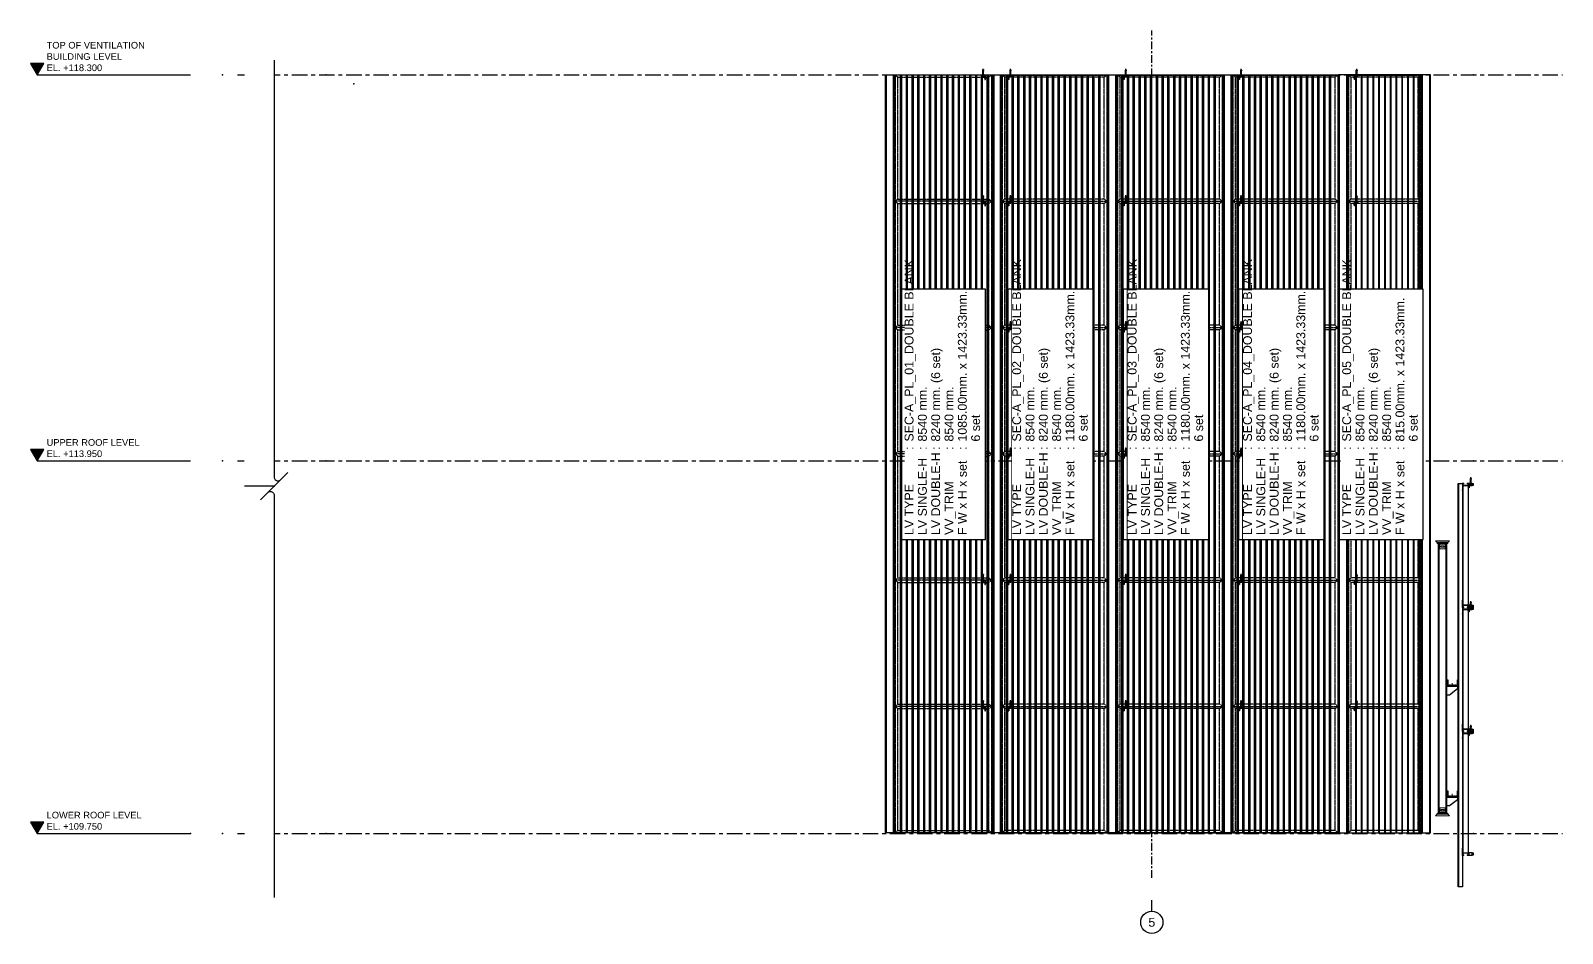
# Model space of a CAD drawing. Header units: millimetres. Extents: x -187664 to 435448, y -313239 to 299894.
# Drawn here: x 417157 to 434412, y 176381 to 186556 of the extents above; entities that cross this region are included whole.
import ezdxf
from ezdxf.enums import TextEntityAlignment as Align

# ---------------------------------------------------------------- set-up
doc = ezdxf.new("R2010")
doc.units = ezdxf.units.MM
for name, pattern in [('CENTER', [2, 1.25, -0.25, 0.25, -0.25]), ('TA_GL_000.70000', [1.925, 0.7, -0.175, 0.175, -0.175, 0.7]), ('TA_HL_001.00000', [6.5, 3.55, -2.95]), ('XKITLINE00', [0])]:
    doc.linetypes.add(name, pattern=pattern)
for name, color, linetype, plot in [('000 - 0_SYM_DWG_BREAKER_DEF_SUB', 250, 'Continuous', False), ('000 - STRUCTURE_STEEL_FRAMING_DEF_SUB', 250, 'Continuous', False), ('010 - ASPG_ACCESSORIES_DEF_SUB', 250, 'Continuous', False)]:
    doc.layers.add(name, color=color, linetype=linetype, plot=plot)
for name, color, linetype in [('000 - 0_SYM_DWG_BREAKER_MAIN_COLOR_1', 1, 'Continuous'), ('000 - 0_SYM_DWG_BREAKER_WIPEOUT_', 250, 'Continuous'), ('000 - 0_SYM_DWG_GRID-BUBBLE_MAIN_COLOR_6', 6, 'Continuous'), ('000 - 0_SYM_DWG_GRIDLINE_MAIN_COLOR_251', 251, 'Continuous'), ('000 - 0_SYM_DWG_LEVEL_MAIN_COLOR_2', 2, 'Continuous'), ('000 - 0_SYM_DWG_LEVEL_TEXT', 3, 'Continuous'), ('000 - 0_SYM_DWG_SLOPE-SYM_TEXT_COLOR_3', 3, 'Continuous'), ('000 - ESTIMATE_ASPG_WIPEOUT_', 250, 'Continuous'), ('000 - GRID', 251, 'CENTER'), ('000 - STRUCTURE_STEEL_ACCESORIES_MAIN_COLOR_1', 2, 'Continuous'), ('000 - STRUCTURE_STEEL_ACCESORIES_MAIN_COLOR_2', 1, 'Continuous'), ('000 - STRUCTURE_STEEL_ACCESORIES_WIPEOUT_', 250, 'Continuous'), ('000 - STRUCTURE_STEEL_FASTERN_MAIN_COLOR_2', 1, 'Continuous'), ('000 - STRUCTURE_STEEL_FRAMING_CUT_COLOR_4', 4, 'Continuous'), ('000 - STRUCTURE_STEEL_FRAMING_HATCH_', 251, 'Continuous'), ('000 - STRUCTURE_STEEL_FRAMING_MAIN_COLOR_1', 3, 'Continuous'), ('000 - STRUCTURE_STEEL_FRAMING_MAIN_COLOR_2', 2, 'Continuous'), ('000 - STRUCTURE_STEEL_FRAMING_SUB_COLOR_2', 1, 'Continuous'), ('000 - STRUCTURE_STEEL_FRAMING_WIPEOUT_', 250, 'Continuous'), ('010 - ASPG_ACCESSORIES_HATCH_', 251, 'Continuous'), ('010 - ASPG_ACCESSORIES_MAIN_COLOR_1', 1, 'Continuous'), ('010 - ASPG_ACCESSORIES_SUB_COLOR_2', 2, 'Continuous'), ('010 - ASPG_ACCESSORIES_SUB_COLOR_3', 3, 'Continuous'), ('010 - ASPG_ACCESSORIES_SYMBOL_', 251, 'Continuous'), ('010 - ASPG_EXTR_MAIN_COLOR_2', 2, 'Continuous'), ('010 - ASPG_EXTR_WIPEOUT_', 250, 'Continuous'), ('010 - ASPG_FASTERN_HIDDEN_', 251, 'Continuous'), ('010 - ASPG_FASTERN_MAIN_COLOR_1', 1, 'Continuous'), ('010 - ASPG_FASTERN_SUB_COLOR_1', 2, 'Continuous'), ('010 - ASPG_FASTERN_SUB_COLOR_2', 2, 'Continuous'), ('010 - ASPG_FASTERN_SYMBOL_', 251, 'Continuous'), ('010 - ASPG_FRAMING_CUT_COLOR_4', 4, 'Continuous'), ('010 - ASPG_FRAMING_HATCH_', 251, 'Continuous'), ('010 - ASPG_FRAMING_MAIN_COLOR_1', 1, 'Continuous'), ('010 - ASPG_FRAMING_SUB_COLOR_1', 1, 'Continuous'), ('010 - ASPG_FRAMING_SUB_COLOR_2', 2, 'Continuous')]:
    doc.layers.add(name, color=color, linetype=linetype)
doc.layers.add('000 - ESTIMATE_ASPG_MAIN_COLOR_6', color=6, linetype='Continuous', true_color=0xff00ff)
doc.layers.add('000 - ESTIMATE_ASPG_TEXT_COLOR_1', color=1, linetype='Continuous', true_color=0xff0000)
doc.layers.add('Part', color=2, linetype='Continuous', lineweight=0)
doc.layers.add('SCREW', color=8, linetype='Continuous', lineweight=5)
doc.styles.add('_Arial', font='arial.ttf')
doc.styles.add('ARIAL', font='arial.ttf')
doc.styles.add('Arial_1', font='arial.ttf', dxfattribs={"height": 250})
doc.styles.add('TA', font='', dxfattribs={"height": 4.5})
doc.styles.get('TA').set_extended_font_data('Cordia New')
pattern_1 = [(45, (2715.48714, 3084.9077), (-0.265165043, 0.265165043), []), (45, (2715.6639, 3084.9077), (-0.265165043, 0.265165043), [])]

# ---------------------------------------------------------------- blocks, each defined once
blk = doc.blocks.new('*U4660')
at = {"layer": '000 - 0_SYM_DWG_LEVEL_MAIN_COLOR_2'}
blk.add_hatch(color=256, dxfattribs=at).paths.add_polyline_path([(-80.41, 5.18), (-83.4, 0), (-86.39, 5.18)])
blk.add_point((0, 0))
at = {"layer": '000 - 0_SYM_DWG_GRIDLINE_MAIN_COLOR_251'}
blk.add_lwpolyline([(-83.4, 0), (-23.4, 0), (-18.9, 0), (-14.4, 0)], dxfattribs=at)
at = {"layer": '000 - 0_SYM_DWG_LEVEL_MAIN_COLOR_2', "lineweight": 25}
for p, q in [((-80.41, 5.18), (-86.39, 5.18)), ((-86.39, 5.18), (-83.4, 0)), ((-83.4, 0), (-80.41, 5.18))]:
    blk.add_line(p, q, dxfattribs=at)
at = {"layer": '000 - 0_SYM_DWG_LEVEL_TEXT', "style": 'Arial_1'}
for tag, p in [('LV_NAME_1', (-79.18, 11.92)), ('LV_NAME_2', (-79.19, 6.83)), ('LV_NAME_3', (-79.2, 1.74))]:
    blk.add_attdef(tag, p, '', height=3, dxfattribs=at)
blk = doc.blocks.new('*U5358')
at = {"layer": '000 - 0_SYM_DWG_GRID-BUBBLE_MAIN_COLOR_6'}
blk.add_line((35, 0), (30, 0), dxfattribs=at)
blk.add_circle((40, 0), 5, dxfattribs=at)
at = {"layer": '000 - 0_SYM_DWG_GRIDLINE_MAIN_COLOR_251', "color": 0, "linetype": 'ByBlock', "ltscale": 5}
blk.add_line((20, 0), (-362, 0), dxfattribs=at)
at = {"layer": '000 - 0_SYM_DWG_GRIDLINE_MAIN_COLOR_251', "color": 3}
blk.add_point((-342, 0), dxfattribs=at)
at = {"layer": '000 - 0_SYM_DWG_GRIDLINE_MAIN_COLOR_251', "color": 0}
blk.add_point((0, 0), dxfattribs=at)
at = {"style": 'TA', "flags": 1}
blk.add_attdef('LOCATION', (6, -6), '', height=4.5, rotation=270, dxfattribs=at)
at = {"layer": '000 - 0_SYM_DWG_SLOPE-SYM_TEXT_COLOR_3', "style": 'ARIAL'}
blk.add_attdef('GRID-HEAD', text='', height=4, rotation=90, dxfattribs=at).set_placement((40, 0), align=Align.MIDDLE_CENTER)
blk = doc.blocks.new('*U5356')
at = {"layer": '000 - 0_SYM_DWG_GRIDLINE_MAIN_COLOR_251', "color": 0, "linetype": 'ByBlock', "ltscale": 5}
blk.add_line((20, 0), (-278.5, 0), dxfattribs=at)
at = {"layer": '000 - 0_SYM_DWG_GRIDLINE_MAIN_COLOR_251', "color": 3}
blk.add_point((-258.5, 0), dxfattribs=at)
at = {"layer": '000 - 0_SYM_DWG_GRIDLINE_MAIN_COLOR_251', "color": 0}
blk.add_point((0, 0), dxfattribs=at)
at = {"style": 'TA', "flags": 1}
blk.add_attdef('LOCATION', (6, -6), '', height=4.5, rotation=270, dxfattribs=at)
blk = doc.blocks.new('W-1-PP19-ST-ENT1-1_20260611-201927_SEC_B2_DIMS')
at = {"color": 6, "xscale": 25, "yscale": 25, "zscale": 25}
for p, values in [((12330, 118300), {'LV_NAME_1': 'TOP OF VENTILATION', 'LV_NAME_2': 'BUILDING LEVEL', 'LV_NAME_3': 'EL. +118.300'}), ((12330, 113950), {'LV_NAME_2': 'UPPER ROOF LEVEL', 'LV_NAME_3': 'EL. +113.950'}), ((12330, 109750), {'LV_NAME_2': 'LOWER ROOF LEVEL', 'LV_NAME_3': 'EL. +109.750'})]:
    blk.add_blockref('*U4660', p, dxfattribs=at).add_auto_attribs(values)
at = {"layer": '000 - GRID', "linetype": 'TA_GL_000.70000', "xscale": 25, "yscale": 25, "zscale": 25, "rotation": 270}
blk.add_blockref('*U5358', (22800, 109750), dxfattribs=at).add_auto_attribs({'GRID-HEAD': '5'})
at = {"layer": '000 - GRID', "linetype": 'TA_GL_000.70000', "xscale": 50.00000000000004, "yscale": 50.00000000000004, "zscale": 50.00000000000004, "rotation": 180}
for p in [(13500, 118300), (13500, 113950), (13500, 109750)]:
    blk.add_blockref('*U5356', p, dxfattribs=at)
blk = doc.blocks.new('*U5340')
blk.add_wipeout([(50, 0), (1250, 0), (1250, 8540), (50, 8540)]).dxf.layer = '010 - ASPG_EXTR_WIPEOUT_'
at = {"layer": '010 - ASPG_EXTR_MAIN_COLOR_2'}
for points in [[(141, 0), (152, 0), (152, 8540), (141, 8540)], [(206, 0), (217, 0), (217, 8540), (206, 8540)], [(271, 0), (282, 0), (282, 8540), (271, 8540)], [(336, 0), (347, 0), (347, 8540), (336, 8540)], [(401, 0), (412, 0), (412, 8540), (401, 8540)], [(466, 0), (477, 0), (477, 8540), (466, 8540)], [(531, 0), (542, 0), (542, 8540), (531, 8540)], [(596, 0), (607, 0), (607, 8540), (596, 8540)], [(661, 0), (672, 0), (672, 8540), (661, 8540)], [(726, 0), (737, 0), (737, 8540), (726, 8540)], [(791, 0), (802, 0), (802, 8540), (791, 8540)], [(856, 0), (867, 0), (867, 8540), (856, 8540)], [(921, 0), (932, 0), (932, 8540), (921, 8540)], [(986, 0), (997, 0), (997, 8540), (986, 8540)], [(1051, 0), (1062, 0), (1062, 8540), (1051, 8540)], [(1116, 0), (1127, 0), (1127, 8540), (1116, 8540)]]:
    blk.add_lwpolyline(points, close=True, dxfattribs=at)
at = {"layer": '010 - ASPG_FRAMING_SUB_COLOR_2'}
blk.add_lwpolyline([(50, 0), (1250, 0), (1250, 8540), (50, 8540)], close=True, dxfattribs=at)
for points in [[(-50, 0), (50, 0), (50, 8540), (-50, 8540)], [(1250, 0), (1350, 0), (1350, 8540), (1250, 8540)]]:
    blk.add_wipeout(points).dxf.layer = '010 - ASPG_EXTR_WIPEOUT_'
at = {"layer": '010 - ASPG_EXTR_MAIN_COLOR_2'}
blk.add_lwpolyline([(1181, 0), (1192, 0), (1192, 8540), (1181, 8540)], close=True, dxfattribs=at)
at = {"layer": '010 - ASPG_FRAMING_MAIN_COLOR_1'}
for points in [[(-50, 0), (-40, 0), (-40, 8540), (-50, 8540)], [(40, 0), (50, 0), (50, 8540), (40, 8540)], [(1250, 0), (1260, 0), (1260, 8540), (1250, 8540)], [(1340, 0), (1350, 0), (1350, 8540), (1340, 8540)]]:
    blk.add_lwpolyline(points, close=True, dxfattribs=at)
at = {"layer": '010 - ASPG_FRAMING_SUB_COLOR_2'}
for points in [[(-50, 0), (50, 0), (50, 8540), (-50, 8540)], [(1250, 0), (1350, 0), (1350, 8540), (1250, 8540)]]:
    blk.add_lwpolyline(points, close=True, dxfattribs=at)
blk = doc.blocks.new('*U5338')
blk.add_wipeout([(50, 0), (1155, 0), (1155, 8540), (50, 8540)]).dxf.layer = '010 - ASPG_EXTR_WIPEOUT_'
at = {"layer": '010 - ASPG_EXTR_MAIN_COLOR_2'}
for points in [[(163, 0), (173, 0), (173, 8540), (163, 8540)], [(228, 0), (238, 0), (238, 8540), (228, 8540)], [(293, 0), (303, 0), (303, 8540), (293, 8540)], [(358, 0), (368, 0), (368, 8540), (358, 8540)], [(423, 0), (433, 0), (433, 8540), (423, 8540)], [(488, 0), (498, 0), (498, 8540), (488, 8540)], [(553, 0), (563, 0), (563, 8540), (553, 8540)], [(618, 0), (628, 0), (628, 8540), (618, 8540)], [(683, 0), (693, 0), (693, 8540), (683, 8540)], [(748, 0), (758, 0), (758, 8540), (748, 8540)], [(813, 0), (823, 0), (823, 8540), (813, 8540)], [(878, 0), (888, 0), (888, 8540), (878, 8540)], [(943, 0), (953, 0), (953, 8540), (943, 8540)], [(1008, 0), (1018, 0), (1018, 8540), (1008, 8540)]]:
    blk.add_lwpolyline(points, close=True, dxfattribs=at)
at = {"layer": '010 - ASPG_FRAMING_SUB_COLOR_2'}
blk.add_lwpolyline([(50, 0), (1155, 0), (1155, 8540), (50, 8540)], close=True, dxfattribs=at)
for points in [[(-50, 0), (50, 0), (50, 8540), (-50, 8540)], [(1155, 0), (1255, 0), (1255, 8540), (1155, 8540)]]:
    blk.add_wipeout(points).dxf.layer = '010 - ASPG_EXTR_WIPEOUT_'
at = {"layer": '010 - ASPG_EXTR_MAIN_COLOR_2'}
for points in [[(33, 0), (43, 0), (43, 8540), (33, 8540)], [(98, 0), (108, 0), (108, 8540), (98, 8540)], [(1073, 0), (1083, 0), (1083, 8540), (1073, 8540)]]:
    blk.add_lwpolyline(points, close=True, dxfattribs=at)
at = {"layer": '010 - ASPG_FRAMING_MAIN_COLOR_1'}
for points in [[(-50, 0), (-40, 0), (-40, 8540), (-50, 8540)], [(40, 0), (50, 0), (50, 8540), (40, 8540)], [(1155, 0), (1165, 0), (1165, 8540), (1155, 8540)], [(1245, 0), (1255, 0), (1255, 8540), (1245, 8540)]]:
    blk.add_lwpolyline(points, close=True, dxfattribs=at)
at = {"layer": '010 - ASPG_FRAMING_SUB_COLOR_2'}
for points in [[(-50, 0), (50, 0), (50, 8540), (-50, 8540)], [(1155, 0), (1255, 0), (1255, 8540), (1155, 8540)]]:
    blk.add_lwpolyline(points, close=True, dxfattribs=at)
blk = doc.blocks.new('*U5357')
blk.add_wipeout([(50, 0), (1250, 0), (1250, 8540), (50, 8540)]).dxf.layer = '010 - ASPG_EXTR_WIPEOUT_'
at = {"layer": '010 - ASPG_EXTR_MAIN_COLOR_2'}
for points in [[(141, 0), (152, 0), (152, 8540), (141, 8540)], [(206, 0), (217, 0), (217, 8540), (206, 8540)], [(271, 0), (282, 0), (282, 8540), (271, 8540)], [(336, 0), (347, 0), (347, 8540), (336, 8540)], [(401, 0), (412, 0), (412, 8540), (401, 8540)], [(466, 0), (477, 0), (477, 8540), (466, 8540)], [(531, 0), (542, 0), (542, 8540), (531, 8540)], [(596, 0), (607, 0), (607, 8540), (596, 8540)], [(661, 0), (672, 0), (672, 8540), (661, 8540)], [(726, 0), (737, 0), (737, 8540), (726, 8540)], [(791, 0), (802, 0), (802, 8540), (791, 8540)], [(856, 0), (867, 0), (867, 8540), (856, 8540)], [(921, 0), (932, 0), (932, 8540), (921, 8540)], [(986, 0), (997, 0), (997, 8540), (986, 8540)], [(1051, 0), (1062, 0), (1062, 8540), (1051, 8540)], [(1116, 0), (1127, 0), (1127, 8540), (1116, 8540)]]:
    blk.add_lwpolyline(points, close=True, dxfattribs=at)
at = {"layer": '010 - ASPG_FRAMING_SUB_COLOR_2'}
blk.add_lwpolyline([(50, 0), (1250, 0), (1250, 8540), (50, 8540)], close=True, dxfattribs=at)
for points in [[(-50, 0), (50, 0), (50, 8540), (-50, 8540)], [(1250, 0), (1350, 0), (1350, 8540), (1250, 8540)]]:
    blk.add_wipeout(points).dxf.layer = '010 - ASPG_EXTR_WIPEOUT_'
at = {"layer": '010 - ASPG_EXTR_MAIN_COLOR_2'}
blk.add_lwpolyline([(1181, 0), (1192, 0), (1192, 8540), (1181, 8540)], close=True, dxfattribs=at)
at = {"layer": '010 - ASPG_FRAMING_MAIN_COLOR_1'}
for points in [[(-50, 0), (-40, 0), (-40, 8540), (-50, 8540)], [(40, 0), (50, 0), (50, 8540), (40, 8540)], [(1250, 0), (1260, 0), (1260, 8540), (1250, 8540)], [(1340, 0), (1350, 0), (1350, 8540), (1340, 8540)]]:
    blk.add_lwpolyline(points, close=True, dxfattribs=at)
at = {"layer": '010 - ASPG_FRAMING_SUB_COLOR_2'}
for points in [[(-50, 0), (50, 0), (50, 8540), (-50, 8540)], [(1250, 0), (1350, 0), (1350, 8540), (1250, 8540)]]:
    blk.add_lwpolyline(points, close=True, dxfattribs=at)
blk = doc.blocks.new('*U5339')
blk.add_wipeout([(50, 0), (885, 0), (885, 8540), (50, 8540)]).dxf.layer = '010 - ASPG_EXTR_WIPEOUT_'
at = {"layer": '010 - ASPG_EXTR_MAIN_COLOR_2'}
for points in [[(141, 0), (152, 0), (152, 8540), (141, 8540)], [(206, 0), (217, 0), (217, 8540), (206, 8540)], [(271, 0), (282, 0), (282, 8540), (271, 8540)], [(336, 0), (347, 0), (347, 8540), (336, 8540)], [(401, 0), (412, 0), (412, 8540), (401, 8540)], [(466, 0), (477, 0), (477, 8540), (466, 8540)], [(531, 0), (542, 0), (542, 8540), (531, 8540)], [(596, 0), (607, 0), (607, 8540), (596, 8540)], [(661, 0), (672, 0), (672, 8540), (661, 8540)], [(726, 0), (737, 0), (737, 8540), (726, 8540)]]:
    blk.add_lwpolyline(points, close=True, dxfattribs=at)
at = {"layer": '010 - ASPG_FRAMING_SUB_COLOR_2'}
blk.add_lwpolyline([(50, 0), (885, 0), (885, 8540), (50, 8540)], close=True, dxfattribs=at)
for points in [[(-50, 0), (50, 0), (50, 8540), (-50, 8540)], [(885, 0), (985, 0), (985, 8540), (885, 8540)]]:
    blk.add_wipeout(points).dxf.layer = '010 - ASPG_EXTR_WIPEOUT_'
at = {"layer": '010 - ASPG_EXTR_MAIN_COLOR_2'}
for points in [[(791, 0), (802, 0), (802, 8540), (791, 8540)], [(856, 0), (867, 0), (867, 8540), (856, 8540)]]:
    blk.add_lwpolyline(points, close=True, dxfattribs=at)
at = {"layer": '010 - ASPG_FRAMING_MAIN_COLOR_1'}
for points in [[(-50, 0), (-40, 0), (-40, 8540), (-50, 8540)], [(40, 0), (50, 0), (50, 8540), (40, 8540)], [(885, 0), (895, 0), (895, 8540), (885, 8540)], [(975, 0), (985, 0), (985, 8540), (975, 8540)]]:
    blk.add_lwpolyline(points, close=True, dxfattribs=at)
at = {"layer": '010 - ASPG_FRAMING_SUB_COLOR_2'}
for points in [[(-50, 0), (50, 0), (50, 8540), (-50, 8540)], [(885, 0), (985, 0), (985, 8540), (885, 8540)]]:
    blk.add_lwpolyline(points, close=True, dxfattribs=at)
blk = doc.blocks.new('*U5770')
at = {"layer": '010 - ASPG_ACCESSORIES_SUB_COLOR_2'}
for p, q in [((-2, -2), (-2, 0)), ((2, -1), (2, 0)), ((-3, -2), (3, -1)), ((-3, -2), (-2, -2)), ((-3, -2), (-2, -2)), ((-3, -4), (-2, -3)), ((-3, -4), (3, -3)), ((-3, -4), (-2, -4)), ((-3, -6), (-2, -5)), ((-3, -6), (-2, -6)), ((-3, -6), (3, -5)), ((-3, -6), (-2, -5)), ((-3, -6), (-2, -6)), ((-3, -6), (3, -5)), ((-3, -7), (-2, -8)), ((-3, -7), (-2, -7)), ((-3, -7), (3, -7)), ((-3, -9), (-2, -9)), ((-3, -9), (-2, -9)), ((-3, -9), (-2, -9)), ((-3, -11), (-2, -11)), ((-3, -11), (-2, -11)), ((-3, -11), (-2, -11)), ((-2, -2), (2, -1)), ((-2, -3), (-2, -2)), ((-2, -2), (2, -2)), ((-2, -3), (2, -3)), ((-2, -5), (-2, -4)), ((-2, -4), (2, -4)), ((-2, -5), (2, -5)), ((-2, -6), (2, -5)), ((-2, -5), (2, -5)), ((-2, -6), (2, -5)), ((-2, -7), (-2, -6)), ((-2, -7), (-2, -6)), ((-2, -7), (2, -6)), ((-2, -8), (2, -7)), ((-2, -9), (-2, -8)), ((-2, -9), (-1, -9)), ((-2, -9), (-2, -9)), ((-2, -11), (-2, -9)), ((-2, -11), (-2, -11)), ((-2, -11), (-2, -11)), ((-2, -12), (-2, -11)), ((-2, -12), (-2, -16)), ((0, -17), (-2, -16)), ((0, -8), (2, -8)), ((0, -17), (2, -16)), ((1, -9), (2, -9)), ((1, -9), (3, -9)), ((1, -11), (3, -10)), ((1, -10), (2, -10)), ((1, -11), (2, -11)), ((3, -1), (2, -1)), ((3, -1), (2, -2)), ((2, -3), (2, -2)), ((3, -3), (2, -3)), ((3, -3), (2, -4)), ((2, -5), (2, -4)), ((3, -5), (2, -5)), ((2, -6), (2, -5)), ((3, -5), (2, -5)), ((2, -6), (2, -5)), ((3, -5), (2, -5)), ((3, -5), (2, -5)), ((3, -7), (2, -6)), ((3, -7), (2, -7)), ((2, -8), (2, -7)), ((3, -9), (2, -8)), ((3, -9), (2, -9)), ((2, -10), (2, -9)), ((3, -10), (2, -10)), ((3, -10), (2, -11)), ((2, -11), (2, -16))]:
    blk.add_line(p, q, dxfattribs=at)
blk.add_lwpolyline([(0, -17), (1, -11), (1, -9, 0.417657), (0, -8, 0.070993), (-2, -9), (-2, -12)], format="xyb", dxfattribs=at)
at = {"layer": '010 - ASPG_ACCESSORIES_SYMBOL_', "linetype": 'CENTER'}
blk.add_line((0, 6), (0, -18), dxfattribs=at)
at = {"layer": '010 - ASPG_FASTERN_MAIN_COLOR_1'}
for p, q in [((-6, 1), (-6, 0)), ((6, 0), (-6, 0)), ((5, 1), (-5, 1)), ((-5, 1), (-4, 1)), ((-4, 5), (-4, 1)), ((4, 1), (-4, 1)), ((3, 5), (-3, 5)), ((-3, 1), (-2, 1)), ((-2, 5), (-2, 1)), ((2, 5), (2, 1)), ((2, 1), (2, 1)), ((4, 5), (4, 1)), ((5, 1), (4, 1)), ((6, 1), (6, 0))]:
    blk.add_line(p, q, dxfattribs=at)
for centre, radius, start, end in [((-5, 1), 0.3, 90, 180), ((-3, 4), 1.56, 48.0171, 131.9829), ((0, 0), 5.63, 68.2799, 111.7201), ((3, 4), 1.56, 48.0171, 131.9829), ((5, 1), 0.3, 0, 90)]:
    blk.add_arc(centre, radius, start, end, dxfattribs=at)
blk = doc.blocks.new('000_ASPG_TYP_FILES_EXPANSION_BOLT_1')
at = {"layer": '010 - ASPG_FASTERN_HIDDEN_', "linetype": 'CENTER'}
blk.add_line((-15, 0), (75, 0), dxfattribs=at)
at = {"layer": '010 - ASPG_FASTERN_MAIN_COLOR_1'}
for p, q in [((-8, 7), (-7, 8)), ((-8, 7), (-8, -7)), ((-7, 8), (-2, 8)), ((-7, 4), (-2, 4)), ((-2, 7), (-2, 8)), ((-2, 7), (-2, -7)), ((-7, -8), (-8, -7)), ((-7, -4), (-2, -4)), ((-7, -8), (-2, -8)), ((-2, -8), (-2, -7))]:
    blk.add_line(p, q, dxfattribs=at)
blk.add_lwpolyline([(-2, -8), (0, -8), (0, 8), (-2, 8)], close=True, dxfattribs=at)
for centre, radius, start, end in [((-5, 6), 3.33, 143.8846, 216.1154), ((4, 0), 12.4, 161.4826, 198.5174), ((-5, 6), 3.33, 323.8846, 36.1154), ((-14, 0), 12.4, 341.4826, 18.5174), ((-5, -6), 3.33, 143.8846, 216.1154), ((-5, -6), 3.33, 323.8846, 36.1154)]:
    blk.add_arc(centre, radius, start, end, dxfattribs=at)
at = {"layer": '010 - ASPG_FASTERN_SUB_COLOR_2'}
for p, q in [((-13, 2), (-12, 3)), ((-13, -2), (-13, 2)), ((-11, 4), (-12, -4)), ((-11, 4), (-12, 3)), ((-12, 3), (-12, -3)), ((-12, 3), (-12, 3)), ((-10, 3), (-11, 4)), ((-10, 3), (-11, -3)), ((-10, 4), (-10, -4)), ((-9, 3), (-10, 4)), ((-10, 4), (-10, 3)), ((-8, 4), (-9, -4)), ((-8, 4), (-9, 3)), ((-9, 3), (-9, -3)), ((1, 4), (0, -4)), ((1, 4), (0, 3)), ((2, 4), (1, -4)), ((2, 4), (1, 3)), ((1, 3), (1, 4)), ((1, 3), (1, -3)), ((3, 3), (2, 4)), ((3, 3), (2, -3)), ((3, 4), (3, -4)), ((3, 4), (3, 3)), ((4, 3), (3, 4)), ((5, 4), (4, -4)), ((5, 4), (4, 3)), ((4, 3), (4, -3)), ((6, 4), (5, 3)), ((5, 3), (5, 4)), ((5, 3), (5, -3)), ((6, 4), (6, -4)), ((7, 3), (6, 4)), ((7, 3), (6, -3)), ((8, 4), (7, -4)), ((8, 4), (7, 3)), ((9, 4), (8, -4)), ((9, 4), (8, 3)), ((8, 3), (8, 4)), ((8, 3), (8, -3)), ((10, 3), (9, 4)), ((10, 3), (9, -3)), ((11, 3), (10, 4)), ((10, 4), (10, -4)), ((10, 4), (10, 3)), ((11, 3), (10, -3)), ((12, 4), (11, -4)), ((12, 4), (11, 3)), ((13, 4), (12, -4)), ((13, 4), (12, 3)), ((12, 3), (12, 4)), ((12, 3), (12, -3)), ((13, 4), (48, 4)), ((48, 3), (48, 4)), ((51, 3), (48, 3)), ((51, 4), (60, 5)), ((51, 2), (51, 4)), ((51, 2), (52, 2)), ((51, -4), (51, 1)), ((51, 1), (51, 1)), ((52, 1), (52, 0)), ((52, 0), (52, -1)), ((55, -1), (56, 1)), ((55, 0), (55, 1)), ((56, 2), (58, 2)), ((57, 1), (57, 1)), ((58, 1), (58, 0)), ((58, 0), (58, -1)), ((60, 5), (60, -1)), ((68, 4), (60, 3)), ((68, -4), (68, 4)), ((-13, -2), (-12, -3)), ((-11, -3), (-12, -4)), ((-12, -4), (-12, -3)), ((-10, -4), (-11, -3)), ((-9, -3), (-10, -4)), ((-8, -3), (-9, -4)), ((-9, -4), (-9, -3)), ((1, -3), (0, -4)), ((2, -3), (1, -4)), ((1, -4), (1, -3)), ((3, -4), (2, -3)), ((4, -3), (3, -4)), ((5, -3), (4, -4)), ((4, -4), (4, -3)), ((6, -4), (5, -3)), ((7, -4), (6, -3)), ((6, -3), (6, -4)), ((8, -3), (7, -4)), ((9, -3), (8, -4)), ((8, -4), (8, -3)), ((10, -4), (9, -3)), ((11, -4), (10, -3)), ((10, -3), (10, -4)), ((12, -3), (11, -4)), ((12, -4), (12, -3)), ((13, -4), (48, -4)), ((48, -4), (48, -3)), ((48, -3), (51, -3)), ((60, -5), (51, -4)), ((53, -2), (54, -2)), ((54, -1), (54, -1)), ((59, -1), (60, -1)), ((59, -2), (60, -2)), ((60, -2), (60, -5)), ((60, -3), (68, -4))]:
    blk.add_line(p, q, dxfattribs=at)
for centre, start, end in [((51, 0), 0, 121.9394), ((52, 1), 0, 90), ((56, 1), 90, 161.5651), ((57, 0), 90, 159.1163), ((57, 0), 3.0186, 90), ((58, 1), 0, 90), ((54, 0), 180, 270), ((53, -1), 180, 270), ((54, 0), 270, 341.5651), ((54, -1), 270, 339.1163), ((59, 0), 180, 267.8255), ((59, -1), 183.0186, 270)]:
    blk.add_arc(centre, 1, start, end, dxfattribs=at)
blk = doc.blocks.new('*U5788')
blk.add_wipeout([(-50, 5), (-5, 5), (-5, 50), (0, 50), (0, 0), (-50, 0)]).dxf.layer = '000 - STRUCTURE_STEEL_ACCESORIES_WIPEOUT_'
at = {"layer": '010 - ASPG_ACCESSORIES_HATCH_'}
h = blk.add_hatch(dxfattribs=at)
h.set_pattern_fill('ANSI32', color=256, scale=0.03)
h.set_pattern_definition([(45, (-2702421.3236, -137477.4248), (-2.0205576272, 2.0205576272), []), (45, (-2702419.9766, -137477.4248), (-2.0205576272, 2.0205576272), [])])
h.paths.add_polyline_path([(-50, 5), (-5, 5), (-5, 50), (0, 50), (0, 0), (-50, 0)])
at = {"layer": '000 - STRUCTURE_STEEL_ACCESORIES_MAIN_COLOR_2'}
blk.add_lwpolyline([(-50, 5), (-5, 5), (-5, 50), (0, 50), (0, 0), (-50, 0)], close=True, dxfattribs=at)
for name, p, rotation in [('000_ASPG_TYP_FILES_EXPANSION_BOLT_1', (-25, 5), 270), ('*U5770', (-5, 28), 90.00000000000001)]:
    blk.add_blockref(name, p, dxfattribs=dict(rotation=rotation))
blk = doc.blocks.new('*U5951')
at = {"layer": '010 - ASPG_FRAMING_SUB_COLOR_1', "linetype": 'ByBlock'}
for points in [[(0, 0), (0, 1085), (25, 1055), (25, 30), (0, 0)], [(1423, 1085), (0, 1085), (25, 1055), (1398, 1055)], [(1423, 0), (1423, 1085), (1398, 1055), (1398, 30), (1423, 0)], [(25, 30), (1398, 30), (1423, 0), (0, 0), (25, 30)]]:
    blk.add_lwpolyline(points, close=True, dxfattribs=at)
at = {"color": 6, "xscale": -1, "rotation": 90}
blk.add_blockref('*U5788', (1423, 69), dxfattribs=at)
blk = doc.blocks.new('*U5952')
at = {"layer": '010 - ASPG_FRAMING_SUB_COLOR_1', "linetype": 'ByBlock'}
for points in [[(0, 0), (0, 1180), (25, 1150), (25, 30), (0, 0)], [(1423, 1180), (0, 1180), (25, 1150), (1398, 1150)], [(1423, 0), (1423, 1180), (1398, 1150), (1398, 30), (1423, 0)], [(25, 30), (1398, 30), (1423, 0), (0, 0), (25, 30)]]:
    blk.add_lwpolyline(points, close=True, dxfattribs=at)
at = {"color": 6, "xscale": -1, "rotation": 90}
blk.add_blockref('*U5788', (1423, 69), dxfattribs=at)
blk = doc.blocks.new('*U5953')
at = {"layer": '010 - ASPG_FRAMING_SUB_COLOR_1', "linetype": 'ByBlock'}
for points in [[(0, 0), (0, 815), (25, 785), (25, 30), (0, 0)], [(1423, 815), (0, 815), (25, 785), (1398, 785)], [(1423, 0), (1423, 815), (1398, 785), (1398, 30), (1423, 0)], [(25, 30), (1398, 30), (1423, 0), (0, 0), (25, 30)]]:
    blk.add_lwpolyline(points, close=True, dxfattribs=at)
at = {"color": 6, "xscale": -1, "rotation": 90}
blk.add_blockref('*U5788', (1423, 69), dxfattribs=at)
blk = doc.blocks.new('*A5360')
at = {"layer": 'Part', "linetype": 'XKITLINE00', "lineweight": 0}
for p, q in [((560.731873, 232.946249), (560.571873, 232.946249)), ((560.571873, 232.946249), (560.571873, 231.646249)), ((560.571873, 231.646249), (563.071873, 231.646249)), ((560.731873, 231.766249), (560.731873, 232.946249)), ((562.911873, 231.766249), (560.731873, 231.766249)), ((563.071873, 232.946249), (562.911873, 232.946249)), ((562.911873, 232.946249), (562.911873, 231.766249)), ((563.071873, 231.646249), (563.071873, 232.946249))]:
    blk.add_line(p, q, dxfattribs=at)
blk = doc.blocks.new('*A5361')
at = {"layer": 'Part', "linetype": 'XKITLINE00', "lineweight": 0}
for p, q in [((560.671873, 231.526249), (560.671873, 231.646249)), ((563.071873, 231.526249), (560.671873, 231.526249)), ((563.071873, 231.646249), (563.071873, 231.526249))]:
    blk.add_line(p, q, dxfattribs=at)
blk = doc.blocks.new('*U5362')
blk.add_wipeout([(-120, 100), (-120, 106), (-125, 106), (-125, 171), (-117, 171), (-117, 112), (-8, 112), (-8, 171), (0, 171), (0, 106), (0, 100), (0, 0), (-30, 0), (-120, 70)])
at = {"layer": '000 - STRUCTURE_STEEL_FRAMING_HATCH_'}
h = blk.add_hatch(dxfattribs=at)
h.set_pattern_fill('ANSI32', color=256, scale=0.5)
h.paths.add_polyline_path([(-125, 171), (-125, 106), (0, 106), (0, 171), (-8, 171), (-8, 112), (-117, 112), (-117, 171)])
h = blk.add_hatch(dxfattribs=at)
h.set_pattern_fill('ANSI32', color=256, style=0)
h.set_pattern_definition(pattern_1)
h.paths.add_polyline_path([(-38, 106), (-38, 100), (-82, 100), (-82, 106)], flags=17)
h = blk.add_hatch(dxfattribs=at)
h.set_pattern_fill('ANSI32', color=256, style=0)
h.set_pattern_definition(pattern_1)
h.paths.add_polyline_path([(-53, 112), (-53, 106), (-67, 106), (-67, 112)], flags=17)
at = {"layer": '000 - STRUCTURE_STEEL_FRAMING_CUT_COLOR_4'}
blk.add_lwpolyline([(-125, 171), (-125, 106), (0, 106), (0, 171), (-8, 171), (-8, 112), (-117, 112), (-117, 171), (-125, 171)], dxfattribs=at)
at = {"layer": '000 - STRUCTURE_STEEL_FRAMING_DEF_SUB', "linetype": 'XKITLINE00', "lineweight": 0}
blk.add_line((-60, 92), (-60, 135), dxfattribs=at)
blk.add_line((-60, 92), (-60, 135), dxfattribs=at)
at = {"layer": '000 - STRUCTURE_STEEL_FRAMING_HATCH_', "linetype": 'XKITLINE00', "lineweight": 0}
for p, q in [((-82, 100), (-82, 106)), ((-82, 100), (-82, 106)), ((-67, 106), (-67, 112)), ((-67, 106), (-67, 112)), ((-53, 106), (-53, 112)), ((-53, 106), (-53, 112)), ((-38, 100), (-38, 106)), ((-38, 100), (-38, 106))]:
    blk.add_line(p, q, dxfattribs=at)
at = {"layer": '000 - STRUCTURE_STEEL_FRAMING_MAIN_COLOR_2'}
blk.add_lwpolyline([(-120, 106), (0, 106), (0, 100), (-120, 100)], close=True, dxfattribs=at)
blk.add_lwpolyline([(-120, 100), (-120, 70), (-30, 0), (0, 0), (0, 100), (-120, 100)], dxfattribs=at)
at = {"lineweight": 0, "xscale": 50, "yscale": 50, "zscale": 50}
blk.add_blockref('*A5360', (-28154, -11476), dxfattribs=at)
at = {"layer": '000 - STRUCTURE_STEEL_FRAMING_MAIN_COLOR_2', "xscale": 50, "yscale": 50, "zscale": 50}
blk.add_blockref('*A5361', (-28154, -11476), dxfattribs=at)
blk = doc.blocks.new('*U5365')
blk.add_wipeout([(60, 20), (60, 30), (-60, 30), (-60, 20), (-80, 0), (80, 0)])
for points in [[(-225, -800), (-175, -800), (-175, 3747), (-225, 3747)], [(60, 3080), (60, 3070), (-60, 3070), (-60, 3080), (-80, 3100), (80, 3100)]]:
    blk.add_wipeout(points).dxf.layer = '000 - STRUCTURE_STEEL_FRAMING_WIPEOUT_'
blk.add_wipeout([(60, 3080), (60, 3070), (-60, 3070), (-60, 3080), (-80, 3100), (80, 3100)])
at = {"layer": '000 - STRUCTURE_STEEL_FASTERN_MAIN_COLOR_2', "lineweight": 0}
blk.add_lwpolyline([(60, 3080), (60, 3070), (-60, 3070), (-60, 3080), (-80, 3100), (80, 3100)], close=True, dxfattribs=at)
blk.add_wipeout([(-50, 40), (50, 40), (50, 3060), (-50, 3060)])
at = {"layer": '000 - STRUCTURE_STEEL_ACCESORIES_MAIN_COLOR_1', "lineweight": 0}
for p, q in [((-30, 3010), (-30, 3070)), ((30, 3065), (-30, 3065)), ((30, 3010), (-30, 3010)), ((30, 3070), (30, 3010)), ((30, 90), (-30, 90)), ((-30, 90), (-30, 30)), ((30, 35), (-30, 35)), ((30, 30), (30, 90))]:
    blk.add_line(p, q, dxfattribs=at)
for points in [[(-15, 3029), (-12, 3028), (13, 3028), (15, 3029), (17, 3030), (19, 3032), (20, 3035), (19, 3038), (17, 3040), (15, 3041), (13, 3042), (-12, 3042), (-15, 3041), (-17, 3040), (-19, 3038), (-19, 3035), (-19, 3032), (-17, 3030), (-15, 3029)], [(-15, 71), (-12, 72), (13, 72), (15, 71), (17, 70), (19, 68), (20, 65), (19, 62), (17, 60), (15, 59), (13, 58), (-12, 58), (-15, 59), (-17, 60), (-19, 62), (-19, 65), (-19, 68), (-17, 70), (-15, 71)]]:
    blk.add_lwpolyline(points, close=True, dxfattribs=at)
at = {"layer": '000 - STRUCTURE_STEEL_FASTERN_MAIN_COLOR_2'}
for p, q in [((-60, 3080), (60, 3080)), ((-60, 20), (60, 20))]:
    blk.add_line(p, q, dxfattribs=at)
at = {"layer": '000 - STRUCTURE_STEEL_FRAMING_MAIN_COLOR_1'}
for points in [[(-50, 3060), (-42, 3060), (-42, 40), (-50, 40)], [(42, 3060), (50, 3060), (50, 40), (42, 40)]]:
    blk.add_lwpolyline(points, close=True, dxfattribs=at)
at = {"layer": '000 - STRUCTURE_STEEL_FRAMING_SUB_COLOR_2'}
blk.add_lwpolyline([(-42, 3060), (42, 3060), (42, 40), (-42, 40)], close=True, dxfattribs=at)
for p in [(-50, 1361), (-50, 111)]:
    blk.add_blockref('*U5362', p)
at = {"layer": '000 - STRUCTURE_STEEL_FRAMING_MAIN_COLOR_1'}
for points in [[(-225, -800), (-180, -800), (-180, 3747), (-225, 3747)], [(-180, -800), (-175, -800), (-175, 3747), (-180, 3747)]]:
    blk.add_lwpolyline(points, close=True, dxfattribs=at)
blk.add_blockref('*U5362', (-50, 111))
blk.add_blockref('*U5362', (-50, 111))
at = {"layer": '000 - STRUCTURE_STEEL_FASTERN_MAIN_COLOR_2', "lineweight": 0}
blk.add_lwpolyline([(60, 20), (60, 30), (-60, 30), (-60, 20), (-80, 0), (80, 0)], close=True, dxfattribs=at)
blk = doc.blocks.new('*U5371')
blk.add_wipeout([(13.35, -192), (0, -192), (0, -3.75), (-0.11, -3.43), (-0.29, -3.15), (-0.51, -2.9), (-0.78, -2.69), (-1.09, -2.54), (-1.41, -2.45), (-1.75, -2.42), (-2.08, -2.46), (-2.4, -2.56), (-2.7, -2.71), (0, 0), (2.69, 2.69), (2.39, 2.54), (2.07, 2.45), (1.73, 2.42), (1.4, 2.46), (1.08, 2.55), (0.78, 2.7), (0.52, 2.9), (0.29, 3.15), (0.12, 3.44), (0, 3.75), (0, 185.4), (13.35, 185.4), (13.36, 3.75), (13.47, 3.44), (13.65, 3.15), (13.87, 2.9), (14.13, 2.7), (14.43, 2.55), (14.75, 2.46), (15.08, 2.42), (15.42, 2.45), (15.74, 2.54), (16.04, 2.69), (13.35, 0), (10.65, -2.71), (10.95, -2.56), (11.27, -2.46), (11.6, -2.42), (11.94, -2.45), (12.27, -2.54), (12.57, -2.69), (12.84, -2.9), (13.06, -3.15), (13.24, -3.43), (13.36, -3.75)]).dxf.layer = '000 - 0_SYM_DWG_BREAKER_WIPEOUT_'
at = {"layer": '000 - 0_SYM_DWG_BREAKER_DEF_SUB'}
blk.add_line((0, 0), (13.35, 0), dxfattribs=at)
at = {"layer": '000 - 0_SYM_DWG_BREAKER_MAIN_COLOR_1', "color": 0, "linetype": 'ByBlock', "lineweight": -2}
blk.add_line((-6.18, -6.2), (6.18, 6.2), dxfattribs=at)
blk.add_lwpolyline([(0, -192), (0, -3.75), (-0.11, -3.43), (-0.29, -3.15), (-0.51, -2.9), (-0.78, -2.69), (-1.09, -2.54), (-1.41, -2.45), (-1.75, -2.42), (-2.08, -2.46), (-2.4, -2.56), (-2.7, -2.71), (0, 0), (2.69, 2.69), (2.39, 2.54), (2.07, 2.45), (1.73, 2.42), (1.4, 2.46), (1.08, 2.55), (0.78, 2.7), (0.52, 2.9), (0.29, 3.15), (0.12, 3.44), (0, 3.75), (0, 185.4)], dxfattribs=at)
at = {"layer": '000 - 0_SYM_DWG_BREAKER_MAIN_COLOR_1', "color": 1, "linetype": 'ByBlock', "lineweight": -2}
blk.add_point((0, 0), dxfattribs=at)
blk = doc.blocks.new('000_ASPG_TYP_FILES_20260218-010703_FRAME_EXTR_HONLIZONTAL')
at = {"layer": '010 - ASPG_FRAMING_HATCH_'}
h = blk.add_hatch(dxfattribs=at)
h.set_pattern_fill('ANSI32', color=256, scale=0.1)
edge = h.paths.add_edge_path()
edge.add_line((75, 2), (25, 2))
edge.add_line((25, 2), (25, 67))
edge.add_arc((25, 67), 0.3, 0, 90)
edge.add_line((25, 67), (0, 67))
edge.add_arc((0, 67), 0.3, 90, 180)
edge.add_line((0, 67), (0, 58))
edge.add_arc((0, 58), 0.3, 180, 270)
edge.add_line((0, 57), (2, 57))
edge.add_arc((2, 58), 0.3, 270, 360)
edge.add_line((2, 58), (2, 65))
edge.add_arc((2, 65), 0.3, 90, 180, ccw=False)
edge.add_line((2, 65), (23, 65))
edge.add_arc((23, 65), 0.3, 0, 90, ccw=False)
edge.add_line((23, 65), (23, 49))
edge.add_line((23, 49), (24, 48))
edge.add_line((24, 48), (23, 48))
edge.add_line((23, 48), (23, 22))
edge.add_line((23, 22), (24, 22))
edge.add_line((24, 22), (23, 21))
edge.add_line((23, 21), (23, 2))
edge.add_arc((23, 2), 0.3, -90, 0, ccw=False)
edge.add_line((23, 2), (2, 2))
edge.add_arc((2, 2), 0.3, 180, 270, ccw=False)
edge.add_line((2, 2), (2, 10))
edge.add_arc((2, 10), 0.3, 0, 90)
edge.add_line((2, 10), (0, 10))
edge.add_arc((0, 10), 0.3, 90, 180)
edge.add_line((0, 10), (0, 0))
edge.add_arc((0, 0), 0.3, 180, 270)
edge.add_line((0, 0), (75, 0))
at = {"layer": '010 - ASPG_ACCESSORIES_DEF_SUB'}
for p in [(0, 67), (0, 57), (0, 10), (0, 10), (0, 0), (25, 67), (25, 67), (75, 2), (75, 0)]:
    blk.add_point(p, dxfattribs=at)
at = {"layer": '010 - ASPG_FRAMING_CUT_COLOR_4'}
blk.add_line((75, 0), (75, 2), dxfattribs=at)
blk.add_lwpolyline([(75, 2), (25, 2), (25, 67, 0.414214), (25, 67), (0, 67, 0.414214), (0, 67), (0, 58, 0.414214), (0, 57), (2, 57, 0.414214), (2, 58), (2, 65, -0.414214), (2, 65), (23, 65, -0.414214), (23, 65), (23, 49), (24, 48), (23, 48), (23, 22), (24, 22), (23, 21), (23, 2, -0.414214), (23, 2), (2, 2, -0.414214), (2, 2), (2, 10, 0.414214), (2, 10), (0, 10, 0.414214), (0, 10), (0, 0, 0.414214), (0, 0), (75, 0)], format="xyb", dxfattribs=at)
for centre, start, end in [((0, 58), 180, 270), ((0, 10), 90, 180), ((0, 0), 180, 270), ((2, 65), 90, 180), ((2, 58), 270, 0), ((2, 10), 0, 90), ((2, 2), 180, 270), ((23, 2), 270, 0), ((75, 2), 0, 90), ((75, 0), 270, 0)]:
    blk.add_arc(centre, 0.3, start, end, dxfattribs=at)
blk = doc.blocks.new('PZG35-9D5')
at = {"layer": '010 - ASPG_FASTERN_SUB_COLOR_1', "color": 8}
for p, q in [((-1, 0), (-1, -1)), ((1, 0), (1, -1)), ((-2, -1), (-1, -2)), ((-2, -1), (-1, -1)), ((-2, -1), (2, -1)), ((-2, -3), (2, -2)), ((-2, -3), (-1, -2)), ((-2, -3), (-1, -3)), ((-2, -4), (-1, -4)), ((-2, -4), (-1, -4)), ((-2, -4), (-1, -4)), ((-1, -1), (1, -1)), ((-1, -2), (1, -1)), ((-1, -2), (-1, -2)), ((-1, -2), (1, -2)), ((-1, -3), (-1, -4)), ((-1, -3), (1, -3)), ((-1, -4), (-1, -8)), ((-1, -4), (-1, -4)), ((-1, -4), (-1, -4)), ((0, -10), (-1, -8)), ((0, -10), (1, -8)), ((1, -1), (1, -2)), ((2, -1), (1, -1)), ((2, -1), (1, -1)), ((2, -2), (1, -2)), ((2, -2), (1, -3)), ((1, -3), (1, -3)), ((1, -3), (1, -3)), ((2, -4), (1, -3)), ((1, -4), (1, -4)), ((1, -4), (2, -4)), ((1, -4), (1, -4)), ((1, -5), (1, -4)), ((2, -5), (1, -4)), ((2, -4), (1, -4)), ((1, -5), (1, -8)), ((1, -5), (2, -5)), ((1, -5), (1, -5)), ((2, -5), (1, -5))]:
    blk.add_line(p, q, dxfattribs=at)
blk.add_lwpolyline([(0, -10), (1, -5), (1, -4, 0.417657), (0, -3, 0.108102), (-1, -4), (-1, -5)], format="xyb", dxfattribs=at)
at = {"layer": '010 - ASPG_FASTERN_SYMBOL_'}
blk.add_line((0, 4), (0, -11), dxfattribs=at)
blk = doc.blocks.new('*U4742')
at = {"layer": '010 - ASPG_FASTERN_MAIN_COLOR_1'}
blk.add_lwpolyline([(3, 2, 0.09906), (1, 3), (1, 2), (-1, 2), (-1, 3, 0.09906), (-3, 2, 0.266588), (-4, 1), (-4, 0, 0.414214), (-3, 0), (3, 0, 0.414214), (3, 0), (3, 1, 0.266588)], format="xyb", close=True, dxfattribs=at)
at = {"layer": 'SCREW'}
blk.add_blockref('PZG35-9D5', (0, 0), dxfattribs=at)
blk = doc.blocks.new('000_ASPG_TYP_FILES_BK_FOR_ASPG_LOUVERS_SIDE_VIEW')
blk.add_point((0, 0))
at = {"layer": '010 - ASPG_ACCESSORIES_MAIN_COLOR_1'}
blk.add_line((3, -13), (3, 12), dxfattribs=at)
for points in [[(43, -13), (1, -13), (1, 12), (43, 12)], [(53, 12), (43, 12), (43, -13), (53, -13)]]:
    blk.add_lwpolyline(points, close=True, dxfattribs=at)
at = {"layer": '010 - ASPG_ACCESSORIES_SUB_COLOR_3'}
for p, q in [((43, -13), (43, 12)), ((44, -13), (44, 12)), ((44, -13), (44, 12)), ((45, -13), (45, 12)), ((46, -13), (46, 12)), ((47, -13), (47, 12)), ((48, -13), (48, 12)), ((49, -13), (49, 12)), ((51, -13), (51, 12)), ((51, -13), (51, 12)), ((52, -13), (52, 12)), ((52, -13), (52, 12))]:
    blk.add_line(p, q, dxfattribs=at)
at = {"layer": 'SCREW', "rotation": 270}
blk.add_blockref('*U4742', (3, 0), dxfattribs=at)
blk = doc.blocks.new('*U5949')
at = {"layer": '010 - ASPG_FRAMING_SUB_COLOR_2'}
blk.add_lwpolyline([(1372, 2), (25, 2), (25, 67), (1372, 67)], close=True, dxfattribs=at)
at = {"rotation": 90}
for p in [(12, 67), (1384, 67)]:
    blk.add_blockref('000_ASPG_TYP_FILES_BK_FOR_ASPG_LOUVERS_SIDE_VIEW', p, dxfattribs=at)
blk.add_blockref('000_ASPG_TYP_FILES_20260218-010703_FRAME_EXTR_HONLIZONTAL', (0, 0))
at = {"xscale": -1}
blk.add_blockref('000_ASPG_TYP_FILES_20260218-010703_FRAME_EXTR_HONLIZONTAL', (1397, 0), dxfattribs=at)
at = {"color": 6, "xscale": -1, "rotation": 90}
blk.add_blockref('*U5788', (1397, 69), dxfattribs=at)
blk = doc.blocks.new('A$Cd3cf6656')
blk.add_wipeout([(-965, -457), (1856, -457), (1856, 457), (-965, 457)]).dxf.layer = '000 - ESTIMATE_ASPG_WIPEOUT_'
at = {"layer": '000 - ESTIMATE_ASPG_MAIN_COLOR_6'}
blk.add_lwpolyline([(-965, -457), (1856, -457), (1856, 507), (-965, 507)], close=True, dxfattribs=at)
at = {"layer": '000 - ESTIMATE_ASPG_TEXT_COLOR_1', "style": '_Arial'}
for s, p in [('LV TYPE', (-915, 356)), (':', (45, 356)), ('LV SINGLE-H', (-915, 206)), (':', (45, 206)), ('VV_TRIM', (-915, -94)), ('LV DOUBLE-H', (-915, 56)), (':', (45, 56)), ('F W x H x set', (-915, -244)), (':', (45, -94)), (':', (45, -244))]:
    blk.add_text(s, height=100, dxfattribs=at).set_placement(p)
for tag, p in [('LV_TYPE_VAL', (138, 356)), ('LV_SIN-H_VAL', (138, 206)), ('V-TRIM_VAL', (138, -94)), ('LV_DOU-H_VAL', (138, 56)), ('FRAME_VAL', (138, -244)), ('FRAME_SET', (138, -394))]:
    blk.add_attdef(tag, p, '', height=100, dxfattribs=at)

msp = doc.modelspace()

# ---------------------------------------------------------------- linework, layer by layer
at = {"color": 6}
for p in [(420796.742, 185956.213), (418956.741, 177506.213)]:
    msp.add_point(p, dxfattribs=at)

# ---------------------------------------------------------------- block references
at = {"xscale": -1}
msp.add_blockref('*U5340', (429340.741, 177516.213), dxfattribs=at)

# ---------------------------------------------------------------- next in the draw order: block references
for name, p in [('*U5338', (428040.741, 177516.213)), ('*U5357', (430640.741, 177516.213))]:
    msp.add_blockref(name, p, dxfattribs=at)

# ---------------------------------------------------------------- next in the draw order: block references
msp.add_blockref('*U5357', (431940.741, 177516.213), dxfattribs=at)
at = {"linetype": 'TA_HL_001.00000', "xscale": -1, "yscale": -1, "rotation": 270}
msp.add_blockref('*U5951', (427980.741, 177516.213), dxfattribs=at)
at = {"linetype": 'TA_HL_001.00000', "xscale": -1, "rotation": 270}
msp.add_blockref('*U5952', (428100.741, 177516.213), dxfattribs=at)

# ---------------------------------------------------------------- next in the draw order: block references
msp.add_blockref('*U5339', (431940.741, 177516.213))
msp.add_blockref('*U5952', (429400.741, 177516.213), dxfattribs=at)

# ---------------------------------------------------------------- next in the draw order: block references
at = {"xscale": -1}
msp.add_blockref('*U5365', (433062.053, 177706.212), dxfattribs=at)
at = {"linetype": 'TA_HL_001.00000', "xscale": -1, "rotation": 270}
for name, p in [('*U5952', (430700.741, 177516.213)), ('*U5953', (432000.741, 177516.213))]:
    msp.add_blockref(name, p, dxfattribs=at)

# ---------------------------------------------------------------- next in the draw order: block references
at = {"color": 6}
msp.add_blockref('W-1-PP19-ST-ENT1-1_20260611-201927_SEC_B2_DIMS', (406986.741, 67756.213), dxfattribs=at)

# ---------------------------------------------------------------- next in the draw order: block references
at = {"color": 3, "xscale": 25, "yscale": 25, "zscale": 25, "rotation": 180}
msp.add_blockref('*U5371', (419900.156, 181421.325), dxfattribs=at)
at = {"linetype": 'TA_HL_001.00000', "xscale": -1, "yscale": -1, "rotation": 270}
msp.add_blockref('*U5951', (427980.741, 178939.546), dxfattribs=at)
at = {"linetype": 'TA_HL_001.00000', "xscale": -1, "rotation": 270}
for name, p in [('*U5952', (428100.741, 178939.546)), ('*U5952', (429400.741, 178939.546)), ('*U5952', (430700.741, 178939.546)), ('*U5953', (432000.741, 178939.546)), ('*U5949', (433286.741, 177262.983))]:
    msp.add_blockref(name, p, dxfattribs=at)

# ---------------------------------------------------------------- next in the draw order: block references
at = {"linetype": 'TA_HL_001.00000', "xscale": -1, "yscale": -1, "rotation": 270}
msp.add_blockref('*U5951', (427980.741, 180362.88), dxfattribs=at)
at = {"linetype": 'TA_HL_001.00000', "xscale": -1, "rotation": 270}
for name, p in [('*U5952', (428100.741, 180362.88)), ('*U5952', (429400.741, 180362.88)), ('*U5952', (430700.741, 180362.88)), ('*U5953', (432000.741, 180362.88)), ('*U5949', (433286.741, 178659.65))]:
    msp.add_blockref(name, p, dxfattribs=at)

# ---------------------------------------------------------------- next in the draw order: block references
at = {"linetype": 'TA_HL_001.00000', "xscale": -1, "yscale": -1, "rotation": 270}
msp.add_blockref('*U5951', (427980.741, 181786.213), dxfattribs=at)
at = {"linetype": 'TA_HL_001.00000', "xscale": -1, "rotation": 270}
for name, p in [('*U5952', (428100.741, 181786.213)), ('*U5952', (429400.741, 181786.213)), ('*U5952', (430700.741, 181786.213)), ('*U5953', (432000.741, 181786.213)), ('*U5949', (433286.741, 180056.316))]:
    msp.add_blockref(name, p, dxfattribs=at)

# ---------------------------------------------------------------- next in the draw order: block references
at = {"linetype": 'TA_HL_001.00000', "xscale": -1, "yscale": -1, "rotation": 270}
msp.add_blockref('*U5951', (427980.741, 183209.546), dxfattribs=at)
at = {"linetype": 'TA_HL_001.00000', "xscale": -1, "rotation": 270}
for name, p in [('*U5952', (428100.741, 183209.546)), ('*U5952', (429400.741, 183209.546)), ('*U5952', (430700.741, 183209.546)), ('*U5953', (432000.741, 183209.546))]:
    msp.add_blockref(name, p, dxfattribs=at)

# ---------------------------------------------------------------- next in the draw order: block references
at = {"linetype": 'TA_HL_001.00000', "xscale": -1, "yscale": -1, "rotation": 270}
msp.add_blockref('*U5951', (427980.741, 184632.88), dxfattribs=at)
at = {"linetype": 'TA_HL_001.00000', "xscale": -1, "rotation": 270}
for name, p in [('*U5952', (428100.741, 184632.88)), ('*U5952', (429400.741, 184632.88)), ('*U5952', (430700.741, 184632.88)), ('*U5953', (432000.741, 184632.88))]:
    msp.add_blockref(name, p, dxfattribs=at)
at = {"color": 6, "rotation": 90}
for p, values in [((427458.248, 181786.213), {'LV_TYPE_VAL': 'SEC-A_PL_01_DOUBLE BLANK', 'LV_SIN-H_VAL': '8540 mm. ', 'LV_DOU-H_VAL': '8240 mm. (6 set)', 'V-TRIM_VAL': '8540 mm.', 'FRAME_VAL': '1085.00mm. x 1423.33mm.', 'FRAME_SET': '6 set'}), ((428670.735, 181786.213), {'LV_TYPE_VAL': 'SEC-A_PL_02_DOUBLE BLANK', 'LV_SIN-H_VAL': '8540 mm. ', 'LV_DOU-H_VAL': '8240 mm. (6 set)', 'V-TRIM_VAL': '8540 mm.', 'FRAME_VAL': '1180.00mm. x 1423.33mm.', 'FRAME_SET': '6 set'}), ((429970.735, 181786.213), {'LV_TYPE_VAL': 'SEC-A_PL_03_DOUBLE BLANK', 'LV_SIN-H_VAL': '8540 mm. ', 'LV_DOU-H_VAL': '8240 mm. (6 set)', 'V-TRIM_VAL': '8540 mm.', 'FRAME_VAL': '1180.00mm. x 1423.33mm.', 'FRAME_SET': '6 set'}), ((431270.735, 181786.213), {'LV_TYPE_VAL': 'SEC-A_PL_04_DOUBLE BLANK', 'LV_SIN-H_VAL': '8540 mm. ', 'LV_DOU-H_VAL': '8240 mm. (6 set)', 'V-TRIM_VAL': '8540 mm.', 'FRAME_VAL': '1180.00mm. x 1423.33mm.', 'FRAME_SET': '6 set'}), ((432388.235, 181786.213), {'LV_TYPE_VAL': 'SEC-A_PL_05_DOUBLE BLANK', 'LV_SIN-H_VAL': '8540 mm. ', 'LV_DOU-H_VAL': '8240 mm. (6 set)', 'V-TRIM_VAL': '8540 mm.', 'FRAME_VAL': '815.00mm. x 1423.33mm.', 'FRAME_SET': '6 set'})]:
    msp.add_blockref('A$Cd3cf6656', p, dxfattribs=at).add_auto_attribs(values)

doc.saveas('drawing.dxf')
